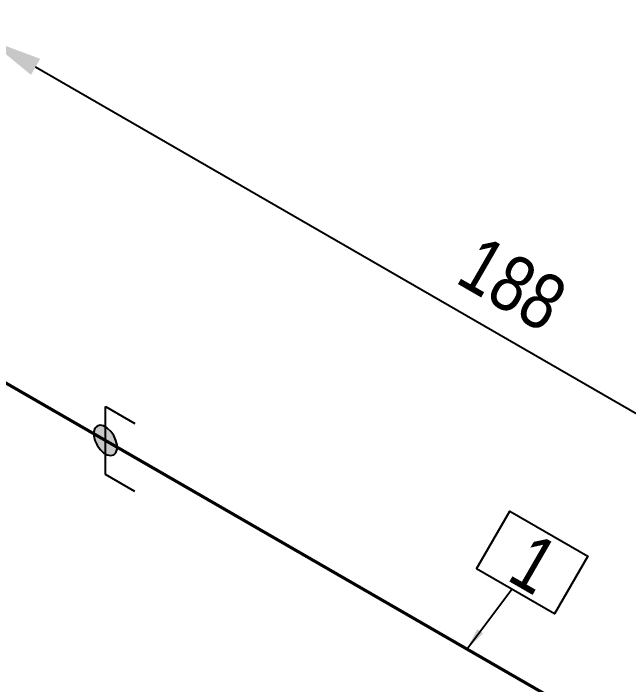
# Model space of a CAD drawing. Header units: millimetres. Extents: x 0 to 594, y 0 to 420.
# Drawn here: x 156.23 to 183.9, y 361.43 to 391.63 of the extents above; entities that cross this region are included whole.
import ezdxf
from ezdxf import colors
from ezdxf.entities.mleader import LeaderData, LeaderLine
from ezdxf.enums import TextEntityAlignment as Align
from ezdxf.math import Vec2, Vec3

# ---------------------------------------------------------------- set-up
doc = ezdxf.new("R2010")
doc.units = ezdxf.units.MM
doc.header["$LTSCALE"] = 0.25
for name, color, linetype in [('용접', 1, 'Continuous'), ('주석', 7, 'Continuous'), ('치수', 1, 'Continuous')]:
    doc.layers.add(name, color=color, linetype=linetype)
doc.layers.add('파이프 작은 보어', color=30, linetype='Continuous', lineweight=50)
doc.styles.add('AdskIsoAnnotation', font='arial.ttf', dxfattribs={"width": 0.8, "height": 1})
doc.styles.add('AdskIsoMetric', font='arial.ttf', dxfattribs={"width": 0.8, "height": 2.5})
doc.styles.add('AdskIsoMetric-30', font='arial.ttf', dxfattribs={"width": 0.8, "height": 2.5})
doc.styles.get("Standard").update_dxf_attribs({"font": 'arial.ttf'})
doc.dimstyles.new('AdskIsoMetric', dxfattribs={"dimtxt": 2.5, "dimasz": 2.5, "dimexe": 1, "dimexo": 2, "dimgap": 0.8, "dimtad": 1, "dimdec": 0, "dimrnd": 1, "dimzin": 0, "dimdsep": 46, "dimtxsty": 'AdskIsoMetric', "dimcen": 0, "dimclrt": 7, "dimadec": 0, "dimazin": 0, "dimtfac": 1, "dimtdec": 0, "dimtmove": 1, "dimatfit": 3, "dimfxl": 0, "dimfrac": 2, "dimtolj": 1, "dimtzin": 0, "dimarcsym": 0})

# ---------------------------------------------------------------- blocks, each defined once
blk = doc.blocks.new('*D35')
at = {"layer": 'Defpoints', "color": 0}
for p in [(155.067, 375.475), (202.293, 363.209), (202.293, 348.209)]:
    blk.add_point(p, dxfattribs=at)
at = {"layer": '치수', "color": 0, "lineweight": -2}
for p, q in [((155.067, 377.785), (155.067, 391.63)), ((157.232, 389.225), (200.128, 364.459)), ((202.293, 350.519), (202.293, 364.364))]:
    blk.add_line(p, q, dxfattribs=at)
at = {"layer": '치수', "color": 0}
for points in [[(157.44, 389.586), (157.024, 388.864), (155.067, 390.475)], [(200.337, 364.82), (199.92, 364.098), (202.293, 363.209)]]:
    blk.add_solid(points, dxfattribs=at)
at = {"layer": '치수', "color": 7, "insert": (178.68, 379.46), "char_height": 2.5, "attachment_point": 5, "rotation": 330, "style": 'AdskIsoMetric-30'}
blk.add_mtext('\\A1;188', dxfattribs=at)
blk = doc.blocks.new('엘보우-8-Iso2DSkew90')
at = {"color": 0, "linetype": 'ByBlock', "lineweight": -2, "extrusion": (-6.1894e-11, -0.816497, -0.57735)}
for p, q in [((-5.303, -3.062), (0, 0)), ((0, 0), (5.303, -3.062)), ((0, 0), (0, 0))]:
    blk.add_line(p, q, dxfattribs=at)
blk = doc.blocks.new('SocketWeld-2-IsoRight')
blk.add_hatch(color=256).paths.add_polyline_path([(0.0055, -0.0435), (0.0057, -0.0436), (0.006, -0.0436), (0.0062, -0.0436), (0.0064, -0.0437), (0.0066, -0.0437), (0.0068, -0.0438), (0.007, -0.0438), (0.0072, -0.0439), (0.0075, -0.0439), (0.0077, -0.0439), (0.0079, -0.044), (0.0081, -0.044), (0.0083, -0.0441), (0.0085, -0.0441), (0.0088, -0.0442), (0.009, -0.0442), (0.0092, -0.0443), (0.0094, -0.0443), (0.0096, -0.0443), (0.0098, -0.0444), (0.01, -0.0444), (0.0103, -0.0445), (0.0105, -0.0445), (0.0107, -0.0446), (0.0109, -0.0446), (0.0111, -0.0446), (0.0113, -0.0447), (0.0115, -0.0447), (0.0118, -0.0448), (0.012, -0.0448), (0.0122, -0.0449), (0.0124, -0.0449), (0.0126, -0.0449), (0.0128, -0.045), (0.013, -0.045), (0.0133, -0.0451), (0.0135, -0.0451), (0.0137, -0.0452), (0.0139, -0.0452), (0.0141, -0.0453), (0.0143, -0.0453), (0.0145, -0.0453), (0.0148, -0.0454), (0.015, -0.0454), (0.0152, -0.0455), (0.0154, -0.0455), (0.0156, -0.0456), (0.0158, -0.0456), (0.0161, -0.0456), (0.0161, -0.0456), (0.0162, -0.0456), (0.0164, -0.0455), (0.0166, -0.0455), (0.0168, -0.0455), (0.017, -0.0454), (0.0171, -0.0454), (0.0173, -0.0453), (0.0175, -0.0453), (0.0177, -0.0452), (0.0179, -0.0452), (0.0181, -0.0451), (0.0182, -0.0451), (0.0184, -0.045), (0.0186, -0.045), (0.0188, -0.0449), (0.019, -0.0449), (0.0192, -0.0448), (0.0193, -0.0448), (0.0195, -0.0447), (0.0197, -0.0447), (0.0199, -0.0446), (0.0201, -0.0446), (0.0203, -0.0445), (0.0204, -0.0445), (0.0206, -0.0444), (0.0208, -0.0444), (0.021, -0.0444), (0.0212, -0.0443), (0.0213, -0.0443), (0.0215, -0.0442), (0.0217, -0.0442), (0.0219, -0.0441), (0.0221, -0.0441), (0.0223, -0.044), (0.0224, -0.044), (0.0226, -0.0439), (0.0228, -0.0439), (0.023, -0.0438), (0.0232, -0.0438), (0.0234, -0.0437), (0.0235, -0.0437), (0.0237, -0.0436), (0.0239, -0.0436), (0.0241, -0.0435), (0.0243, -0.0435), (0.0245, -0.0434), (0.0246, -0.0434), (0.0248, -0.0433), (0.025, -0.0433), (0.025, -0.0433), (0.0251, -0.0432), (0.0253, -0.043), (0.0254, -0.0429), (0.0255, -0.0428), (0.0257, -0.0426), (0.0258, -0.0425), (0.0259, -0.0424), (0.0261, -0.0422), (0.0262, -0.0421), (0.0263, -0.042), (0.0265, -0.0418), (0.0266, -0.0417), (0.0267, -0.0416), (0.0269, -0.0414), (0.027, -0.0413), (0.0271, -0.0412), (0.0273, -0.041), (0.0274, -0.0409), (0.0275, -0.0408), (0.0277, -0.0406), (0.0278, -0.0405), (0.0279, -0.0403), (0.0281, -0.0402), (0.0282, -0.0401), (0.0283, -0.0399), (0.0284, -0.0398), (0.0286, -0.0397), (0.0287, -0.0395), (0.0288, -0.0394), (0.029, -0.0393), (0.0291, -0.0391), (0.0292, -0.039), (0.0294, -0.0389), (0.0295, -0.0387), (0.0296, -0.0386), (0.0298, -0.0385), (0.0299, -0.0383), (0.03, -0.0382), (0.0302, -0.0381), (0.0303, -0.0379), (0.0304, -0.0378), (0.0306, -0.0377), (0.0307, -0.0375), (0.0308, -0.0374), (0.031, -0.0373), (0.0311, -0.0371), (0.0312, -0.037), (0.0314, -0.0369), (0.0315, -0.0367), (0.0315, -0.0367), (0.0316, -0.0365), (0.0316, -0.0363), (0.0317, -0.0361), (0.0318, -0.0359), (0.0319, -0.0357), (0.0319, -0.0355), (0.032, -0.0353), (0.0321, -0.0351), (0.0321, -0.0349), (0.0322, -0.0346), (0.0323, -0.0344), (0.0323, -0.0342), (0.0324, -0.034), (0.0325, -0.0338), (0.0325, -0.0336), (0.0326, -0.0334), (0.0327, -0.0332), (0.0328, -0.033), (0.0328, -0.0328), (0.0329, -0.0326), (0.033, -0.0324), (0.033, -0.0322), (0.0331, -0.0319), (0.0332, -0.0317), (0.0332, -0.0315), (0.0333, -0.0313), (0.0334, -0.0311), (0.0335, -0.0309), (0.0335, -0.0307), (0.0336, -0.0305), (0.0337, -0.0303), (0.0337, -0.0301), (0.0338, -0.0299), (0.0339, -0.0297), (0.0339, -0.0295), (0.034, -0.0292), (0.0341, -0.029), (0.0342, -0.0288), (0.0342, -0.0286), (0.0343, -0.0284), (0.0344, -0.0282), (0.0344, -0.028), (0.0345, -0.0278), (0.0346, -0.0276), (0.0346, -0.0274), (0.0347, -0.0272), (0.0348, -0.027), (0.0349, -0.0268), (0.0349, -0.0265), (0.0349, -0.0265), (0.0349, -0.0263), (0.0349, -0.026), (0.0349, -0.0258), (0.0349, -0.0255), (0.0349, -0.0252), (0.0349, -0.025), (0.0349, -0.0247), (0.0349, -0.0245), (0.0349, -0.0242), (0.0349, -0.0239), (0.0349, -0.0237), (0.0349, -0.0234), (0.0349, -0.0232), (0.0349, -0.0229), (0.0349, -0.0226), (0.0349, -0.0224), (0.0349, -0.0221), (0.0349, -0.0219), (0.0349, -0.0216), (0.0349, -0.0213), (0.0349, -0.0211), (0.0349, -0.0208), (0.0349, -0.0206), (0.0349, -0.0203), (0.0349, -0.02), (0.0349, -0.0198), (0.0349, -0.0195), (0.0349, -0.0192), (0.0349, -0.019), (0.0349, -0.0187), (0.0349, -0.0185), (0.0349, -0.0182), (0.0349, -0.0179), (0.0349, -0.0177), (0.0349, -0.0174), (0.0349, -0.0172), (0.0349, -0.0169), (0.0349, -0.0166), (0.0349, -0.0164), (0.0349, -0.0161), (0.0349, -0.0159), (0.0349, -0.0156), (0.0349, -0.0153), (0.0349, -0.0151), (0.0349, -0.0148), (0.0349, -0.0146), (0.0349, -0.0143), (0.0349, -0.014), (0.0349, -0.0138), (0.0349, -0.0138), (0.0349, -0.0135), (0.0348, -0.0132), (0.0347, -0.0129), (0.0346, -0.0126), (0.0346, -0.0123), (0.0345, -0.012), (0.0344, -0.0118), (0.0344, -0.0115), (0.0343, -0.0112), (0.0342, -0.0109), (0.0342, -0.0106), (0.0341, -0.0103), (0.034, -0.01), (0.0339, -0.0097), (0.0339, -0.0095), (0.0338, -0.0092), (0.0337, -0.0089), (0.0337, -0.0086), (0.0336, -0.0083), (0.0335, -0.008), (0.0335, -0.0077), (0.0334, -0.0074), (0.0333, -0.0071), (0.0332, -0.0069), (0.0332, -0.0066), (0.0331, -0.0063), (0.033, -0.006), (0.033, -0.0057), (0.0329, -0.0054), (0.0328, -0.0051), (0.0328, -0.0048), (0.0327, -0.0046), (0.0326, -0.0043), (0.0325, -0.004), (0.0325, -0.0037), (0.0324, -0.0034), (0.0323, -0.0031), (0.0323, -0.0028), (0.0322, -0.0025), (0.0321, -0.0022), (0.0321, -0.002), (0.032, -0.0017), (0.0319, -0.0014), (0.0319, -0.0011), (0.0318, -0.0008), (0.0317, -0.0005), (0.0316, -0.0002), (0.0316, 0.0001), (0.0315, 0.0003), (0.0315, 0.0003), (0.0314, 0.0006), (0.0312, 0.0009), (0.0311, 0.0012), (0.031, 0.0015), (0.0308, 0.0018), (0.0307, 0.0021), (0.0306, 0.0024), (0.0304, 0.0026), (0.0303, 0.0029), (0.0302, 0.0032), (0.03, 0.0035), (0.0299, 0.0038), (0.0298, 0.0041), (0.0296, 0.0044), (0.0295, 0.0047), (0.0294, 0.0049), (0.0292, 0.0052), (0.0291, 0.0055), (0.029, 0.0058), (0.0288, 0.0061), (0.0287, 0.0064), (0.0286, 0.0067), (0.0284, 0.007), (0.0283, 0.0072), (0.0282, 0.0075), (0.0281, 0.0078), (0.0279, 0.0081), (0.0278, 0.0084), (0.0277, 0.0087), (0.0275, 0.009), (0.0274, 0.0093), (0.0273, 0.0095), (0.0271, 0.0098), (0.027, 0.0101), (0.0269, 0.0104), (0.0267, 0.0107), (0.0266, 0.011), (0.0265, 0.0113), (0.0263, 0.0116), (0.0262, 0.0118), (0.0261, 0.0121), (0.0259, 0.0124), (0.0258, 0.0127), (0.0257, 0.013), (0.0255, 0.0133), (0.0254, 0.0136), (0.0253, 0.0139), (0.0251, 0.0141), (0.025, 0.0144), (0.025, 0.0144), (0.0248, 0.0147), (0.0246, 0.015), (0.0245, 0.0152), (0.0243, 0.0155), (0.0241, 0.0157), (0.0239, 0.016), (0.0237, 0.0162), (0.0235, 0.0165), (0.0234, 0.0168), (0.0232, 0.017), (0.023, 0.0173), (0.0228, 0.0175), (0.0226, 0.0178), (0.0224, 0.0181), (0.0223, 0.0183), (0.0221, 0.0186), (0.0219, 0.0188), (0.0217, 0.0191), (0.0215, 0.0193), (0.0213, 0.0196), (0.0212, 0.0199), (0.021, 0.0201), (0.0208, 0.0204), (0.0206, 0.0206), (0.0204, 0.0209), (0.0203, 0.0212), (0.0201, 0.0214), (0.0199, 0.0217), (0.0197, 0.0219), (0.0195, 0.0222), (0.0193, 0.0225), (0.0192, 0.0227), (0.019, 0.023), (0.0188, 0.0232), (0.0186, 0.0235), (0.0184, 0.0237), (0.0182, 0.024), (0.0181, 0.0243), (0.0179, 0.0245), (0.0177, 0.0248), (0.0175, 0.025), (0.0173, 0.0253), (0.0171, 0.0256), (0.017, 0.0258), (0.0168, 0.0261), (0.0166, 0.0263), (0.0164, 0.0266), (0.0162, 0.0268), (0.0161, 0.0271), (0.0161, 0.0271), (0.0158, 0.0273), (0.0156, 0.0275), (0.0154, 0.0277), (0.0152, 0.0279), (0.015, 0.0281), (0.0148, 0.0283), (0.0145, 0.0285), (0.0143, 0.0287), (0.0141, 0.0289), (0.0139, 0.0292), (0.0137, 0.0294), (0.0135, 0.0296), (0.0133, 0.0298), (0.013, 0.03), (0.0128, 0.0302), (0.0126, 0.0304), (0.0124, 0.0306), (0.0122, 0.0308), (0.012, 0.031), (0.0118, 0.0312), (0.0115, 0.0314), (0.0113, 0.0316), (0.0111, 0.0318), (0.0109, 0.032), (0.0107, 0.0322), (0.0105, 0.0324), (0.0103, 0.0326), (0.01, 0.0328), (0.0098, 0.033), (0.0096, 0.0332), (0.0094, 0.0334), (0.0092, 0.0337), (0.009, 0.0339), (0.0088, 0.0341), (0.0085, 0.0343), (0.0083, 0.0345), (0.0081, 0.0347), (0.0079, 0.0349), (0.0077, 0.0351), (0.0075, 0.0353), (0.0072, 0.0355), (0.007, 0.0357), (0.0068, 0.0359), (0.0066, 0.0361), (0.0064, 0.0363), (0.0062, 0.0365), (0.006, 0.0367), (0.0057, 0.0369), (0.0055, 0.0371), (0.0055, 0.0371), (0.0053, 0.0373), (0.0051, 0.0374), (0.0049, 0.0375), (0.0046, 0.0377), (0.0044, 0.0378), (0.0042, 0.0379), (0.004, 0.038), (0.0037, 0.0382), (0.0035, 0.0383), (0.0033, 0.0384), (0.003, 0.0386), (0.0028, 0.0387), (0.0026, 0.0388), (0.0024, 0.039), (0.0021, 0.0391), (0.0019, 0.0392), (0.0017, 0.0393), (0.0015, 0.0395), (0.0012, 0.0396), (0.001, 0.0397), (0.0008, 0.0399), (0.0006, 0.04), (0.0003, 0.0401), (0.0001, 0.0403), (-0.0001, 0.0404), (-0.0003, 0.0405), (-0.0006, 0.0406), (-0.0008, 0.0408), (-0.001, 0.0409), (-0.0012, 0.041), (-0.0015, 0.0412), (-0.0017, 0.0413), (-0.0019, 0.0414), (-0.0021, 0.0416), (-0.0024, 0.0417), (-0.0026, 0.0418), (-0.0028, 0.042), (-0.003, 0.0421), (-0.0033, 0.0422), (-0.0035, 0.0423), (-0.0037, 0.0425), (-0.004, 0.0426), (-0.0042, 0.0427), (-0.0044, 0.0429), (-0.0046, 0.043), (-0.0049, 0.0431), (-0.0051, 0.0433), (-0.0053, 0.0434), (-0.0055, 0.0435), (-0.0055, 0.0435), (-0.0057, 0.0436), (-0.006, 0.0436), (-0.0062, 0.0436), (-0.0064, 0.0437), (-0.0066, 0.0437), (-0.0068, 0.0438), (-0.007, 0.0438), (-0.0072, 0.0439), (-0.0075, 0.0439), (-0.0077, 0.0439), (-0.0079, 0.044), (-0.0081, 0.044), (-0.0083, 0.0441), (-0.0085, 0.0441), (-0.0088, 0.0442), (-0.009, 0.0442), (-0.0092, 0.0443), (-0.0094, 0.0443), (-0.0096, 0.0443), (-0.0098, 0.0444), (-0.01, 0.0444), (-0.0103, 0.0445), (-0.0105, 0.0445), (-0.0107, 0.0446), (-0.0109, 0.0446), (-0.0111, 0.0446), (-0.0113, 0.0447), (-0.0115, 0.0447), (-0.0118, 0.0448), (-0.012, 0.0448), (-0.0122, 0.0449), (-0.0124, 0.0449), (-0.0126, 0.0449), (-0.0128, 0.045), (-0.013, 0.045), (-0.0133, 0.0451), (-0.0135, 0.0451), (-0.0137, 0.0452), (-0.0139, 0.0452), (-0.0141, 0.0453), (-0.0143, 0.0453), (-0.0145, 0.0453), (-0.0148, 0.0454), (-0.015, 0.0454), (-0.0152, 0.0455), (-0.0154, 0.0455), (-0.0156, 0.0456), (-0.0158, 0.0456), (-0.0161, 0.0456), (-0.0161, 0.0456), (-0.0162, 0.0456), (-0.0164, 0.0455), (-0.0166, 0.0455), (-0.0168, 0.0455), (-0.017, 0.0454), (-0.0171, 0.0454), (-0.0173, 0.0453), (-0.0175, 0.0453), (-0.0177, 0.0452), (-0.0179, 0.0452), (-0.0181, 0.0451), (-0.0182, 0.0451), (-0.0184, 0.045), (-0.0186, 0.045), (-0.0188, 0.0449), (-0.019, 0.0449), (-0.0192, 0.0448), (-0.0193, 0.0448), (-0.0195, 0.0447), (-0.0197, 0.0447), (-0.0199, 0.0446), (-0.0201, 0.0446), (-0.0203, 0.0445), (-0.0204, 0.0445), (-0.0206, 0.0444), (-0.0208, 0.0444), (-0.021, 0.0444), (-0.0212, 0.0443), (-0.0213, 0.0443), (-0.0215, 0.0442), (-0.0217, 0.0442), (-0.0219, 0.0441), (-0.0221, 0.0441), (-0.0223, 0.044), (-0.0224, 0.044), (-0.0226, 0.0439), (-0.0228, 0.0439), (-0.023, 0.0438), (-0.0232, 0.0438), (-0.0234, 0.0437), (-0.0235, 0.0437), (-0.0237, 0.0436), (-0.0239, 0.0436), (-0.0241, 0.0435), (-0.0243, 0.0435), (-0.0245, 0.0434), (-0.0246, 0.0434), (-0.0248, 0.0433), (-0.025, 0.0433), (-0.025, 0.0433), (-0.0251, 0.0432), (-0.0253, 0.043), (-0.0254, 0.0429), (-0.0255, 0.0428), (-0.0257, 0.0426), (-0.0258, 0.0425), (-0.0259, 0.0424), (-0.0261, 0.0422), (-0.0262, 0.0421), (-0.0263, 0.042), (-0.0265, 0.0418), (-0.0266, 0.0417), (-0.0267, 0.0416), (-0.0269, 0.0414), (-0.027, 0.0413), (-0.0271, 0.0412), (-0.0273, 0.041), (-0.0274, 0.0409), (-0.0275, 0.0408), (-0.0277, 0.0406), (-0.0278, 0.0405), (-0.0279, 0.0403), (-0.0281, 0.0402), (-0.0282, 0.0401), (-0.0283, 0.0399), (-0.0284, 0.0398), (-0.0286, 0.0397), (-0.0287, 0.0395), (-0.0288, 0.0394), (-0.029, 0.0393), (-0.0291, 0.0391), (-0.0292, 0.039), (-0.0294, 0.0389), (-0.0295, 0.0387), (-0.0296, 0.0386), (-0.0298, 0.0385), (-0.0299, 0.0383), (-0.03, 0.0382), (-0.0302, 0.0381), (-0.0303, 0.0379), (-0.0304, 0.0378), (-0.0306, 0.0377), (-0.0307, 0.0375), (-0.0308, 0.0374), (-0.031, 0.0373), (-0.0311, 0.0371), (-0.0312, 0.037), (-0.0314, 0.0369), (-0.0315, 0.0367), (-0.0315, 0.0367), (-0.0316, 0.0365), (-0.0316, 0.0363), (-0.0317, 0.0361), (-0.0318, 0.0359), (-0.0319, 0.0357), (-0.0319, 0.0355), (-0.032, 0.0353), (-0.0321, 0.0351), (-0.0321, 0.0349), (-0.0322, 0.0346), (-0.0323, 0.0344), (-0.0323, 0.0342), (-0.0324, 0.034), (-0.0325, 0.0338), (-0.0325, 0.0336), (-0.0326, 0.0334), (-0.0327, 0.0332), (-0.0328, 0.033), (-0.0328, 0.0328), (-0.0329, 0.0326), (-0.033, 0.0324), (-0.033, 0.0322), (-0.0331, 0.0319), (-0.0332, 0.0317), (-0.0332, 0.0315), (-0.0333, 0.0313), (-0.0334, 0.0311), (-0.0335, 0.0309), (-0.0335, 0.0307), (-0.0336, 0.0305), (-0.0337, 0.0303), (-0.0337, 0.0301), (-0.0338, 0.0299), (-0.0339, 0.0297), (-0.0339, 0.0295), (-0.034, 0.0292), (-0.0341, 0.029), (-0.0342, 0.0288), (-0.0342, 0.0286), (-0.0343, 0.0284), (-0.0344, 0.0282), (-0.0344, 0.028), (-0.0345, 0.0278), (-0.0346, 0.0276), (-0.0346, 0.0274), (-0.0347, 0.0272), (-0.0348, 0.027), (-0.0349, 0.0268), (-0.0349, 0.0265), (-0.0349, 0.0265), (-0.0349, 0.0263), (-0.0349, 0.026), (-0.0349, 0.0258), (-0.0349, 0.0255), (-0.0349, 0.0252), (-0.0349, 0.025), (-0.0349, 0.0247), (-0.0349, 0.0245), (-0.0349, 0.0242), (-0.0349, 0.0239), (-0.0349, 0.0237), (-0.0349, 0.0234), (-0.0349, 0.0232), (-0.0349, 0.0229), (-0.0349, 0.0226), (-0.0349, 0.0224), (-0.0349, 0.0221), (-0.0349, 0.0219), (-0.0349, 0.0216), (-0.0349, 0.0213), (-0.0349, 0.0211), (-0.0349, 0.0208), (-0.0349, 0.0206), (-0.0349, 0.0203), (-0.0349, 0.02), (-0.0349, 0.0198), (-0.0349, 0.0195), (-0.0349, 0.0192), (-0.0349, 0.019), (-0.0349, 0.0187), (-0.0349, 0.0185), (-0.0349, 0.0182), (-0.0349, 0.0179), (-0.0349, 0.0177), (-0.0349, 0.0174), (-0.0349, 0.0172), (-0.0349, 0.0169), (-0.0349, 0.0166), (-0.0349, 0.0164), (-0.0349, 0.0161), (-0.0349, 0.0159), (-0.0349, 0.0156), (-0.0349, 0.0153), (-0.0349, 0.0151), (-0.0349, 0.0148), (-0.0349, 0.0146), (-0.0349, 0.0143), (-0.0349, 0.014), (-0.0349, 0.0138), (-0.0349, 0.0138), (-0.0349, 0.0135), (-0.0348, 0.0132), (-0.0347, 0.0129), (-0.0346, 0.0126), (-0.0346, 0.0123), (-0.0345, 0.012), (-0.0344, 0.0118), (-0.0344, 0.0115), (-0.0343, 0.0112), (-0.0342, 0.0109), (-0.0342, 0.0106), (-0.0341, 0.0103), (-0.034, 0.01), (-0.0339, 0.0097), (-0.0339, 0.0095), (-0.0338, 0.0092), (-0.0337, 0.0089), (-0.0337, 0.0086), (-0.0336, 0.0083), (-0.0335, 0.008), (-0.0335, 0.0077), (-0.0334, 0.0074), (-0.0333, 0.0071), (-0.0332, 0.0069), (-0.0332, 0.0066), (-0.0331, 0.0063), (-0.033, 0.006), (-0.033, 0.0057), (-0.0329, 0.0054), (-0.0328, 0.0051), (-0.0328, 0.0048), (-0.0327, 0.0046), (-0.0326, 0.0043), (-0.0325, 0.004), (-0.0325, 0.0037), (-0.0324, 0.0034), (-0.0323, 0.0031), (-0.0323, 0.0028), (-0.0322, 0.0025), (-0.0321, 0.0022), (-0.0321, 0.002), (-0.032, 0.0017), (-0.0319, 0.0014), (-0.0319, 0.0011), (-0.0318, 0.0008), (-0.0317, 0.0005), (-0.0316, 0.0002), (-0.0316, -0.0001), (-0.0315, -0.0003), (-0.0315, -0.0003), (-0.0314, -0.0006), (-0.0312, -0.0009), (-0.0311, -0.0012), (-0.031, -0.0015), (-0.0308, -0.0018), (-0.0307, -0.0021), (-0.0306, -0.0024), (-0.0304, -0.0026), (-0.0303, -0.0029), (-0.0302, -0.0032), (-0.03, -0.0035), (-0.0299, -0.0038), (-0.0298, -0.0041), (-0.0296, -0.0044), (-0.0295, -0.0047), (-0.0294, -0.0049), (-0.0292, -0.0052), (-0.0291, -0.0055), (-0.029, -0.0058), (-0.0288, -0.0061), (-0.0287, -0.0064), (-0.0286, -0.0067), (-0.0284, -0.007), (-0.0283, -0.0072), (-0.0282, -0.0075), (-0.0281, -0.0078), (-0.0279, -0.0081), (-0.0278, -0.0084), (-0.0277, -0.0087), (-0.0275, -0.009), (-0.0274, -0.0093), (-0.0273, -0.0095), (-0.0271, -0.0098), (-0.027, -0.0101), (-0.0269, -0.0104), (-0.0267, -0.0107), (-0.0266, -0.011), (-0.0265, -0.0113), (-0.0263, -0.0116), (-0.0262, -0.0118), (-0.0261, -0.0121), (-0.0259, -0.0124), (-0.0258, -0.0127), (-0.0257, -0.013), (-0.0255, -0.0133), (-0.0254, -0.0136), (-0.0253, -0.0139), (-0.0251, -0.0141), (-0.025, -0.0144), (-0.025, -0.0144), (-0.0248, -0.0147), (-0.0246, -0.015), (-0.0245, -0.0152), (-0.0243, -0.0155), (-0.0241, -0.0157), (-0.0239, -0.016), (-0.0237, -0.0162), (-0.0235, -0.0165), (-0.0234, -0.0168), (-0.0232, -0.017), (-0.023, -0.0173), (-0.0228, -0.0175), (-0.0226, -0.0178), (-0.0224, -0.0181), (-0.0223, -0.0183), (-0.0221, -0.0186), (-0.0219, -0.0188), (-0.0217, -0.0191), (-0.0215, -0.0193), (-0.0213, -0.0196), (-0.0212, -0.0199), (-0.021, -0.0201), (-0.0208, -0.0204), (-0.0206, -0.0206), (-0.0204, -0.0209), (-0.0203, -0.0212), (-0.0201, -0.0214), (-0.0199, -0.0217), (-0.0197, -0.0219), (-0.0195, -0.0222), (-0.0193, -0.0225), (-0.0192, -0.0227), (-0.019, -0.023), (-0.0188, -0.0232), (-0.0186, -0.0235), (-0.0184, -0.0237), (-0.0182, -0.024), (-0.0181, -0.0243), (-0.0179, -0.0245), (-0.0177, -0.0248), (-0.0175, -0.025), (-0.0173, -0.0253), (-0.0171, -0.0256), (-0.017, -0.0258), (-0.0168, -0.0261), (-0.0166, -0.0263), (-0.0164, -0.0266), (-0.0162, -0.0268), (-0.0161, -0.0271), (-0.0161, -0.0271), (-0.0158, -0.0273), (-0.0156, -0.0275), (-0.0154, -0.0277), (-0.0152, -0.0279), (-0.015, -0.0281), (-0.0148, -0.0283), (-0.0145, -0.0285), (-0.0143, -0.0287), (-0.0141, -0.0289), (-0.0139, -0.0292), (-0.0137, -0.0294), (-0.0135, -0.0296), (-0.0133, -0.0298), (-0.013, -0.03), (-0.0128, -0.0302), (-0.0126, -0.0304), (-0.0124, -0.0306), (-0.0122, -0.0308), (-0.012, -0.031), (-0.0118, -0.0312), (-0.0115, -0.0314), (-0.0113, -0.0316), (-0.0111, -0.0318), (-0.0109, -0.032), (-0.0107, -0.0322), (-0.0105, -0.0324), (-0.0103, -0.0326), (-0.01, -0.0328), (-0.0098, -0.033), (-0.0096, -0.0332), (-0.0094, -0.0334), (-0.0092, -0.0337), (-0.009, -0.0339), (-0.0088, -0.0341), (-0.0085, -0.0343), (-0.0083, -0.0345), (-0.0081, -0.0347), (-0.0079, -0.0349), (-0.0077, -0.0351), (-0.0075, -0.0353), (-0.0072, -0.0355), (-0.007, -0.0357), (-0.0068, -0.0359), (-0.0066, -0.0361), (-0.0064, -0.0363), (-0.0062, -0.0365), (-0.006, -0.0367), (-0.0057, -0.0369), (-0.0055, -0.0371), (-0.0055, -0.0371), (-0.0053, -0.0373), (-0.0051, -0.0374), (-0.0049, -0.0375), (-0.0046, -0.0377), (-0.0044, -0.0378), (-0.0042, -0.0379), (-0.004, -0.038), (-0.0037, -0.0382), (-0.0035, -0.0383), (-0.0033, -0.0384), (-0.003, -0.0386), (-0.0028, -0.0387), (-0.0026, -0.0388), (-0.0024, -0.039), (-0.0021, -0.0391), (-0.0019, -0.0392), (-0.0017, -0.0393), (-0.0015, -0.0395), (-0.0012, -0.0396), (-0.001, -0.0397), (-0.0008, -0.0399), (-0.0006, -0.04), (-0.0003, -0.0401), (-0.0001, -0.0403), (0.0001, -0.0404), (0.0003, -0.0405), (0.0006, -0.0406), (0.0008, -0.0408), (0.001, -0.0409), (0.0012, -0.041), (0.0015, -0.0412), (0.0017, -0.0413), (0.0019, -0.0414), (0.0021, -0.0416), (0.0024, -0.0417), (0.0026, -0.0418), (0.0028, -0.042), (0.003, -0.0421), (0.0033, -0.0422), (0.0035, -0.0423), (0.0037, -0.0425), (0.004, -0.0426), (0.0042, -0.0427), (0.0044, -0.0429), (0.0046, -0.043), (0.0049, -0.0431), (0.0051, -0.0433), (0.0053, -0.0434)], flags=0)
at = {"color": 0, "linetype": 'ByBlock', "lineweight": -2, "extrusion": (-0.707107, -0.408248, 0.57735)}
for p, q in [((-0.0884, 0.1531), (0, 0.1021)), ((0, 0.1021), (0, -0.1021)), ((-0.025, 0.0433), (-0.0315, 0.0367)), ((-0.0161, 0.0456), (-0.025, 0.0433)), ((-0.0055, 0.0435), (-0.0161, 0.0456)), ((0.0055, 0.0371), (-0.0055, 0.0435)), ((-0.0315, 0.0367), (-0.0349, 0.0265)), ((-0.0349, 0.0265), (-0.0349, 0.0138)), ((0.0161, 0.0271), (0.0055, 0.0371)), ((0.025, 0.0144), (0.0161, 0.0271)), ((-0.0349, 0.0138), (-0.0315, -0.0003)), ((0.0315, 0.0003), (0.025, 0.0144)), ((0.0349, -0.0138), (0.0315, 0.0003)), ((-0.0315, -0.0003), (-0.025, -0.0144)), ((-0.025, -0.0144), (-0.0161, -0.0271)), ((0.0349, -0.0265), (0.0349, -0.0138)), ((-0.0161, -0.0271), (-0.0055, -0.0371)), ((-0.0055, -0.0371), (0.0055, -0.0435)), ((0.025, -0.0433), (0.0315, -0.0367)), ((0.0315, -0.0367), (0.0349, -0.0265)), ((0, -0.1021), (-0.0884, -0.051)), ((0.0055, -0.0435), (0.0161, -0.0456)), ((0.0161, -0.0456), (0.025, -0.0433))]:
    blk.add_line(p, q, dxfattribs=at)
blk = doc.blocks.new('AnnoRect')
at = {"color": 0, "linetype": 'ByBlock', "lineweight": -2}
blk.add_wipeout([(-0.81, -0.6), (-0.81, 0.6), (0.81, 0.6), (0.81, -0.6)], dxfattribs=at)
blk.add_lwpolyline([(-0.81, -0.6), (-0.81, 0.6), (0.81, 0.6), (0.81, -0.6)], close=True, dxfattribs=at)
at = {"color": 0, "linetype": 'ByBlock', "lineweight": -2, "style": 'AdskIsoAnnotation', "width": 0.8}
blk.add_attdef('XX', text='', height=1, dxfattribs=at).set_placement((0, 0), align=Align.MIDDLE_CENTER)

msp = doc.modelspace()

# ---------------------------------------------------------------- linework, layer by layer
at = {"layer": '파이프 작은 보어'}
msp.add_lwpolyline([(160.3701, 372.4135), (196.9899, 351.271)], dxfattribs=at)

# ---------------------------------------------------------------- block references
at = {"layer": '용접', "xscale": 15, "yscale": 15, "zscale": 15, "rotation": 179.9999999988236}
msp.add_blockref('SocketWeld-2-IsoRight', (160.3701, 372.4135), dxfattribs=at)
at = {"layer": '파이프 작은 보어'}
msp.add_blockref('엘보우-8-Iso2DSkew90', (155.0668, 375.4753), dxfattribs=at)

# ---------------------------------------------------------------- dimensions: what is measured, and where the dimension line sits
at = {"layer": '치수'}
dim = msp.add_linear_dim(base=(202.2932, 363.2091), p1=(155.0668, 375.4753), p2=(202.2932, 348.2091), angle=330, text='188', dimstyle='AdskIsoMetric', override={"dimtad": 0, "dimlfac": 3.438326, "dimtxsty": 'AdskIsoMetric-30', "dimse1": 0, "dimse2": 0, "dimsd1": 0, "dimsd2": 0, "dimtmove": 1}, dxfattribs=at)
dim.commit()
dim.dimension.update_dxf_attribs({"geometry": '*D35', "text_midpoint": (178.68, 379.4601), "dimtype": 160})

# ---------------------------------------------------------------- leaders
at = {"layer": '주석'}
ml = msp.add_multileader_mtext('Standard', dxfattribs=at)
ml.set_content('')
ml.set_leader_properties()
ml.build(insert=Vec2(0, 0))
ml.multileader.update_dxf_attribs({"dogleg_length": 0, "arrow_head_size": 0})
ctx = ml.context
ctx.base_point, ctx.arrow_head_size, ctx.plane_origin = Vec3(178.6586, 365.7158), 0, Vec3(-0.431, 12.9223)
notes = []
notes.append((ctx, [(0, (1, 1, 0), (178.6586, 365.7158), (-1, 0), 0, [(0, [(176.6291, 363.0264)], 0, [])])]))
ctx.mtext, ml.multileader.dxf.content_type = None, 0
for ctx, leaders in notes:
    for number, flags, end, landing, length, lines in leaders:
        leader = LeaderData()
        leader.index, (leader.has_last_leader_line, leader.has_dogleg_vector, leader.attachment_direction) = number, flags
        leader.last_leader_point, leader.dogleg_vector, leader.dogleg_length = Vec3(end), Vec3(landing), length
        for number, points, colour, breaks in lines:
            line = LeaderLine()
            line.index, line.vertices, line.color, line.breaks = number, Vec3.list(points), colors.encode_raw_color(colour), breaks
            leader.lines.append(line)
        ctx.leaders.append(leader)

# ---------------------------------------------------------------- next in the draw order: block references
ref = msp.add_blockref('AnnoRect', (179.569, 366.9223), dxfattribs=dict(at, xscale=2.5, yscale=2.5, zscale=2.5, rotation=329.9999999964386))
ref.add_attrib('XX_001', '1', (178.3589, 366.1716), dxfattribs={"layer": '0', "color": 0, "linetype": 'ByBlock', "lineweight": -2, "height": 2.5, "rotation": 330, "style": 'AdskIsoAnnotation', "width": 0.8})

doc.saveas('drawing.dxf')
